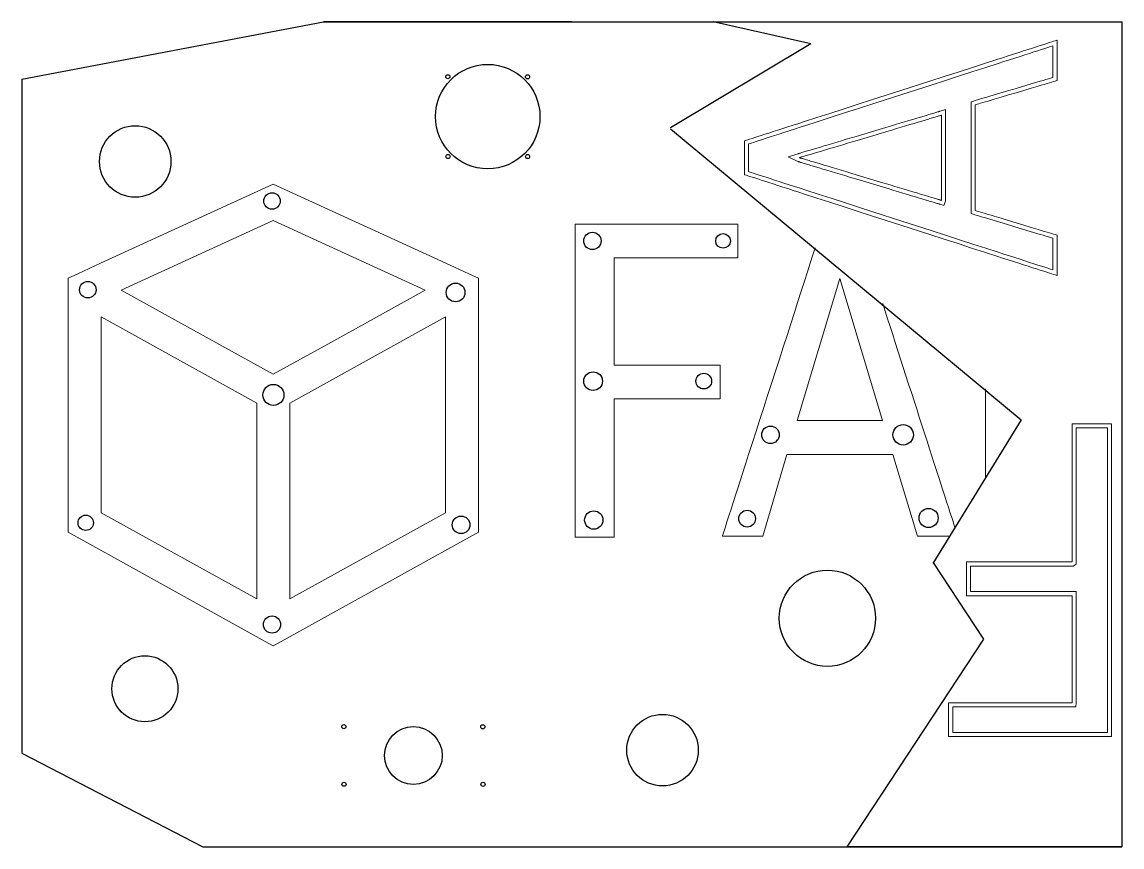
# Model space of a CAD drawing. Header units: inches. Extents: x 24 to 2828, y 12 to 613.
# Drawn here: x 842 to 1642, y 12 to 612 of the extents above; entities that cross this region are included whole.
import ezdxf

# ---------------------------------------------------------------- set-up
doc = ezdxf.new("R2010")
doc.units = ezdxf.units.IN
doc.header["$MEASUREMENT"] = 0
doc.layers.add('Capa 1', color=7, linetype='Continuous', lineweight=0)

msp = doc.modelspace()

# ---------------------------------------------------------------- linework, layer by layer
for p, q in [((842.15, 570.55), (1061.44, 612.21)), ((1242.15, 612.21), (1061.44, 612.21)), ((1061.44, 612.21), (1642.15, 612.21)), ((1242.15, 612.21), (1442.15, 612.21)), ((1415.79, 596.41), (1344.84, 612.21)), ((1642.15, 612.21), (1642.15, 12.21)), ((1415.79, 596.41), (1313.86, 535.32)), ((842.15, 570.55), (842.15, 80.37)), ((1313.73, 534.44), (1568.92, 322.8)), ((1568.92, 322.8), (1504.54, 218.36)), ((1504.68, 219.24), (1541.46, 163.26)), ((1541.46, 163.26), (1442.15, 12.21)), ((842.15, 80.37), (973.75, 12.21)), ((973.75, 12.21), (1442.15, 12.21)), ((973.75, 12.21), (1642.15, 12.21)), ((1642.15, 12.21), (1442.15, 12.21))]:
    msp.add_line(p, q)
at = {"color": 3}
for centre, radius in [((1180.87, 543.38), 38), ((1151.87, 572.38), 1.5), ((1209.82, 572.34), 1.5), ((924.51, 510.78), 26), ((1151.94, 514.41), 1.5), ((1209.84, 514.35), 1.5), ((1427.9, 178.56), 35), ((931.56, 127.31), 24), ((1308.01, 82.67), 26), ((1076.22, 99.69), 1.5), ((1126.8, 78.74), 21), ((1177.27, 99.64), 1.5), ((1076.31, 57.83), 1.5), ((1177.4, 57.76), 1.5)]:
    msp.add_circle(centre, radius, dxfattribs=at)
for centre, radius in [((1024, 482), 6.02), ((1257, 453), 6.32), ((1352, 453), 5.32), ((890, 417.5), 6), ((1157.5, 415.5), 6.8), ((1257.5, 351), 6.8), ((1338, 351), 5.7), ((1025, 341), 7.65), ((1386.5, 312), 6.36), ((1483, 312), 7.43), ((1258, 250), 6.67), ((1369.5, 251), 6.1), ((1501.5, 251.5), 6.96), ((888.5, 248), 5.59), ((1161.5, 246.5), 6.4), ((1024, 174), 6.26)]:
    msp.add_circle(centre, radius)
at = {"layer": 'Capa 1', "color": 7}
msp.add_lwpolyline([(1535.44, 475.12), (1535.44, 475.34), (1535.44, 475.98), (1535.44, 477.02), (1535.44, 478.42), (1535.44, 480.16), (1535.44, 482.21), (1535.44, 484.54), (1535.44, 487.12), (1535.44, 489.93), (1535.44, 492.94), (1535.44, 499.43), (1535.44, 506.38), (1535.44, 513.55), (1535.44, 520.71), (1535.44, 527.66), (1535.44, 534.15), (1535.44, 537.16), (1535.44, 539.97), (1535.44, 542.55), (1535.44, 544.88), (1535.44, 546.93), (1535.44, 548.67), (1535.44, 550.08), (1535.44, 551.11), (1535.44, 551.76), (1535.44, 551.98), (1535.61, 552.03), (1536.11, 552.18), (1536.91, 552.41), (1537.99, 552.74), (1539.34, 553.14), (1540.93, 553.61), (1542.74, 554.14), (1544.74, 554.74), (1546.91, 555.38), (1549.24, 556.07), (1554.27, 557.56), (1559.65, 559.16), (1565.2, 560.8), (1570.75, 562.45), (1576.13, 564.05), (1581.15, 565.54), (1583.48, 566.23), (1585.66, 566.87), (1587.66, 567.47), (1589.47, 568), (1591.05, 568.47), (1592.4, 568.87), (1593.49, 569.19), (1594.29, 569.43), (1594.79, 569.58), (1594.96, 569.63), (1594.96, 569.72), (1594.96, 569.96), (1594.96, 570.89), (1594.96, 572.34), (1594.96, 574.22), (1594.96, 576.44), (1594.96, 578.92), (1594.96, 584.32), (1594.96, 589.71), (1594.96, 592.19), (1594.96, 594.41), (1594.96, 596.29), (1594.96, 597.74), (1594.96, 598.67), (1594.96, 598.92), (1594.96, 599), (1594.79, 598.95), (1594.31, 598.79), (1593.51, 598.53), (1592.4, 598.18), (1591.01, 597.73), (1589.34, 597.19), (1587.39, 596.56), (1585.19, 595.85), (1582.73, 595.06), (1580.03, 594.19), (1577.11, 593.25), (1573.97, 592.24), (1570.62, 591.16), (1567.07, 590.02), (1563.33, 588.81), (1559.42, 587.55), (1555.34, 586.24), (1551.1, 584.87), (1542.2, 582.01), (1532.8, 578.98), (1522.99, 575.82), (1512.84, 572.55), (1502.44, 569.2), (1481.23, 562.37), (1460.02, 555.53), (1449.62, 552.18), (1439.47, 548.91), (1429.65, 545.75), (1420.26, 542.72), (1411.36, 539.86), (1407.12, 538.49), (1403.04, 537.18), (1399.13, 535.92), (1395.39, 534.72), (1391.84, 533.57), (1388.49, 532.49), (1385.35, 531.48), (1382.42, 530.54), (1379.73, 529.67), (1377.27, 528.88), (1375.07, 528.17), (1373.12, 527.54), (1371.45, 527), (1370.05, 526.55), (1368.95, 526.2), (1368.15, 525.94), (1367.66, 525.78), (1367.5, 525.73), (1367.5, 525.46), (1367.5, 524.68), (1367.5, 523.47), (1367.5, 521.9), (1367.5, 520.04), (1367.5, 517.97), (1367.5, 513.47), (1367.5, 508.96), (1367.5, 506.89), (1367.5, 505.04), (1367.5, 503.47), (1367.5, 502.26), (1367.5, 501.48), (1367.5, 501.2), (1367.66, 501.15), (1368.15, 500.99), (1368.95, 500.74), (1370.05, 500.38), (1371.45, 499.93), (1373.12, 499.39), (1375.07, 498.76), (1377.27, 498.05), (1379.73, 497.26), (1382.42, 496.39), (1385.35, 495.44), (1388.49, 494.43), (1391.84, 493.35), (1395.39, 492.2), (1399.13, 491), (1403.04, 489.73), (1407.12, 488.41), (1411.36, 487.05), (1420.26, 484.17), (1429.65, 481.14), (1439.47, 477.97), (1449.62, 474.7), (1460.02, 471.34), (1481.23, 464.49), (1502.44, 457.65), (1512.84, 454.29), (1522.99, 451.01), (1532.8, 447.84), (1542.2, 444.81), (1551.1, 441.94), (1555.34, 440.57), (1559.42, 439.25), (1563.33, 437.99), (1567.07, 436.78), (1570.62, 435.64), (1573.97, 434.56), (1577.11, 433.54), (1580.03, 432.6), (1582.73, 431.73), (1585.19, 430.94), (1587.39, 430.22), (1589.34, 429.6), (1591.01, 429.06), (1592.4, 428.61), (1593.51, 428.25), (1594.31, 427.99), (1594.79, 427.83), (1594.96, 427.78), (1594.96, 427.87), (1594.96, 428.11), (1594.96, 429.04), (1594.96, 430.49), (1594.96, 432.37), (1594.96, 434.59), (1594.96, 437.07), (1594.96, 442.47), (1594.96, 447.86), (1594.96, 450.34), (1594.96, 452.56), (1594.96, 454.44), (1594.96, 455.89), (1594.96, 456.82), (1594.96, 457.07), (1594.96, 457.15), (1594.79, 457.2), (1594.29, 457.35), (1593.49, 457.59), (1592.4, 457.92), (1591.05, 458.33), (1589.47, 458.81), (1587.66, 459.35), (1585.66, 459.96), (1583.48, 460.61), (1581.15, 461.32), (1576.13, 462.83), (1570.75, 464.46), (1565.2, 466.13), (1559.65, 467.81), (1554.27, 469.43), (1549.24, 470.95), (1546.91, 471.65), (1544.74, 472.31), (1542.74, 472.91), (1540.93, 473.46), (1539.34, 473.94), (1537.99, 474.34), (1536.91, 474.67), (1536.11, 474.91), (1535.61, 475.06), (1535.44, 475.12)], close=True, dxfattribs=at)
at = {"layer": 'Capa 1', "color": 6}
msp.add_lwpolyline([(1532.44, 472.89), (1532.44, 475.34), (1532.44, 475.98), (1532.44, 477.02), (1532.44, 478.42), (1532.44, 480.16), (1532.44, 482.21), (1532.44, 484.54), (1532.44, 487.12), (1532.44, 489.93), (1532.44, 492.94), (1532.44, 499.43), (1532.44, 506.38), (1532.44, 513.55), (1532.44, 520.71), (1532.44, 527.66), (1532.44, 534.15), (1532.44, 537.16), (1532.44, 539.97), (1532.44, 542.55), (1532.44, 544.88), (1532.44, 546.93), (1532.44, 548.67), (1532.44, 550.08), (1532.44, 551.11), (1532.44, 551.76), (1532.44, 554.22), (1534.76, 554.9), (1535.25, 555.05), (1536.06, 555.29), (1537.14, 555.61), (1538.49, 556.01), (1540.08, 556.48), (1541.88, 557.02), (1543.88, 557.61), (1546.06, 558.26), (1548.39, 558.95), (1553.42, 560.44), (1558.79, 562.03), (1564.34, 563.68), (1569.9, 565.33), (1575.27, 566.92), (1580.3, 568.41), (1582.63, 569.1), (1584.81, 569.75), (1586.81, 570.34), (1588.61, 570.88), (1590.2, 571.35), (1591.55, 571.75), (1591.96, 571.87), (1591.96, 572.34), (1591.96, 574.22), (1591.96, 576.44), (1591.96, 578.92), (1591.96, 584.32), (1591.96, 589.71), (1591.96, 592.19), (1591.96, 594.41), (1591.96, 594.88), (1591.93, 594.87), (1590.26, 594.33), (1588.31, 593.71), (1586.1, 593), (1583.65, 592.21), (1580.95, 591.34), (1578.03, 590.4), (1574.89, 589.38), (1571.54, 588.3), (1567.99, 587.16), (1564.25, 585.96), (1560.34, 584.7), (1556.26, 583.38), (1552.02, 582.02), (1543.12, 579.15), (1533.72, 576.12), (1523.91, 572.96), (1513.76, 569.69), (1503.36, 566.34), (1482.15, 559.51), (1460.94, 552.68), (1450.54, 549.33), (1440.39, 546.06), (1430.57, 542.9), (1421.18, 539.87), (1412.28, 537), (1408.04, 535.64), (1403.96, 534.32), (1400.05, 533.06), (1396.31, 531.86), (1392.76, 530.72), (1389.41, 529.64), (1386.27, 528.62), (1383.34, 527.68), (1380.65, 526.81), (1378.19, 526.02), (1375.99, 525.31), (1374.04, 524.69), (1372.37, 524.15), (1370.97, 523.7), (1370.5, 523.55), (1370.5, 523.47), (1370.5, 521.9), (1370.5, 520.04), (1370.5, 517.97), (1370.5, 513.47), (1370.5, 508.96), (1370.5, 506.89), (1370.5, 505.04), (1370.5, 503.47), (1370.5, 503.39), (1370.98, 503.23), (1372.37, 502.78), (1374.04, 502.24), (1375.99, 501.62), (1378.2, 500.9), (1380.65, 500.11), (1383.35, 499.24), (1386.27, 498.3), (1389.41, 497.28), (1392.76, 496.2), (1396.31, 495.06), (1400.05, 493.85), (1403.96, 492.59), (1408.04, 491.27), (1412.28, 489.9), (1421.18, 487.03), (1430.58, 484), (1440.39, 480.83), (1450.54, 477.55), (1460.94, 474.2), (1482.15, 467.35), (1503.36, 460.5), (1513.76, 457.14), (1523.91, 453.87), (1533.73, 450.7), (1543.12, 447.67), (1552.02, 444.79), (1556.26, 443.43), (1560.34, 442.11), (1564.25, 440.85), (1567.99, 439.64), (1571.54, 438.49), (1574.89, 437.41), (1578.03, 436.4), (1580.96, 435.45), (1583.65, 434.58), (1586.11, 433.79), (1588.31, 433.08), (1590.26, 432.45), (1591.93, 431.91), (1591.96, 431.9), (1591.96, 432.37), (1591.96, 434.59), (1591.96, 437.07), (1591.96, 442.47), (1591.96, 447.86), (1591.96, 450.34), (1591.96, 452.56), (1591.96, 454.44), (1591.96, 454.92), (1591.53, 455.05), (1590.19, 455.46), (1588.6, 455.94), (1586.79, 456.48), (1584.79, 457.08), (1582.62, 457.74), (1580.29, 458.44), (1575.26, 459.96), (1569.88, 461.58), (1564.33, 463.26), (1558.78, 464.94), (1553.4, 466.56), (1548.38, 468.08), (1546.05, 468.78), (1543.87, 469.44), (1541.87, 470.04), (1540.06, 470.59), (1538.48, 471.06), (1537.13, 471.47), (1536.04, 471.8), (1535.24, 472.04), (1534.74, 472.19)], close=True, dxfattribs=at)
at = {"layer": 'Capa 1', "color": 4}
msp.add_lwpolyline([(1513.91, 548.51), (1513.91, 544.38), (1513.91, 544.08), (1513.91, 543.6), (1513.91, 542.94), (1513.91, 542.12), (1513.91, 541.14), (1513.91, 540.02), (1513.91, 538.75), (1513.91, 537.36), (1513.91, 535.85), (1513.91, 534.24), (1513.91, 532.52), (1513.91, 530.71), (1513.91, 528.83), (1513.91, 526.87), (1513.91, 524.85), (1513.91, 520.68), (1513.91, 516.37), (1513.91, 507.68), (1513.91, 503.45), (1513.91, 499.41), (1513.91, 497.47), (1513.91, 495.61), (1513.91, 493.83), (1513.91, 492.15), (1513.91, 490.57), (1513.91, 489.1), (1513.91, 487.75), (1513.91, 486.53), (1513.91, 485.45), (1513.91, 484.52), (1513.91, 483.75), (1513.91, 483.15), (1513.91, 482.73), (1513.91, 481.82), (1512.49, 478.85), (1509.93, 479.62), (1509.75, 479.67), (1509.49, 479.75), (1509.15, 479.85), (1508.74, 479.98), (1508.25, 480.12), (1507.69, 480.29), (1507.06, 480.48), (1506.37, 480.69), (1505.6, 480.92), (1504.78, 481.17), (1503.89, 481.44), (1502.94, 481.72), (1501.93, 482.02), (1500.87, 482.34), (1499.75, 482.68), (1497.37, 483.4), (1494.79, 484.17), (1492.03, 485), (1489.12, 485.88), (1486.06, 486.8), (1482.87, 487.75), (1479.58, 488.74), (1476.18, 489.76), (1472.71, 490.81), (1465.59, 492.95), (1458.34, 495.13), (1451.09, 497.31), (1443.96, 499.45), (1440.49, 500.49), (1437.1, 501.51), (1433.8, 502.5), (1430.61, 503.46), (1427.56, 504.38), (1424.64, 505.26), (1421.89, 506.09), (1419.31, 506.86), (1416.92, 507.58), (1415.81, 507.91), (1414.74, 508.23), (1413.74, 508.54), (1412.79, 508.82), (1411.9, 509.09), (1411.07, 509.34), (1410.31, 509.57), (1409.61, 509.78), (1408.98, 509.97), (1408.42, 510.13), (1407.94, 510.28), (1407.52, 510.4), (1407.18, 510.51), (1406.92, 510.58), (1406.74, 510.64), (1406.4, 510.74), (1399.39, 514.25), (1406.71, 516.44), (1406.86, 516.49), (1407.09, 516.56), (1407.4, 516.65), (1407.79, 516.77), (1408.26, 516.91), (1408.79, 517.07), (1409.4, 517.25), (1410.07, 517.45), (1410.81, 517.67), (1411.62, 517.91), (1412.49, 518.17), (1413.42, 518.45), (1414.41, 518.75), (1415.45, 519.06), (1417.7, 519.73), (1420.15, 520.46), (1422.79, 521.25), (1425.6, 522.09), (1428.56, 522.98), (1431.67, 523.91), (1434.89, 524.87), (1438.22, 525.87), (1441.64, 526.89), (1445.14, 527.94), (1448.7, 529), (1463.18, 533.33), (1470.36, 535.48), (1473.88, 536.53), (1477.33, 537.56), (1480.69, 538.57), (1483.95, 539.55), (1487.1, 540.49), (1490.11, 541.39), (1492.97, 542.24), (1495.67, 543.05), (1498.19, 543.8), (1500.51, 544.5), (1501.59, 544.82), (1502.61, 545.13), (1503.58, 545.42), (1504.49, 545.69), (1505.34, 545.94), (1506.12, 546.18), (1506.84, 546.39), (1507.49, 546.59), (1508.08, 546.76), (1508.59, 546.91), (1509.03, 547.05), (1509.39, 547.15), (1509.68, 547.24), (1509.88, 547.3), (1510.01, 547.34)], close=True, dxfattribs=at)
at = {"layer": 'Capa 1', "color": 240, "true_color": 0xed1f24}
msp.add_lwpolyline([(1510.91, 544.48), (1510.91, 544.38), (1510.91, 544.08), (1510.91, 543.6), (1510.91, 542.94), (1510.91, 542.12), (1510.91, 541.14), (1510.91, 540.02), (1510.91, 538.75), (1510.91, 537.36), (1510.91, 535.85), (1510.91, 534.24), (1510.91, 532.52), (1510.91, 530.71), (1510.91, 528.83), (1510.91, 526.87), (1510.91, 524.85), (1510.91, 520.68), (1510.91, 516.37), (1510.91, 507.68), (1510.91, 503.45), (1510.91, 499.41), (1510.91, 497.47), (1510.91, 495.61), (1510.91, 493.83), (1510.91, 492.15), (1510.91, 490.57), (1510.91, 489.1), (1510.91, 487.75), (1510.91, 486.53), (1510.91, 485.45), (1510.91, 484.52), (1510.91, 483.75), (1510.91, 483.15), (1510.91, 482.73), (1510.91, 482.5), (1510.89, 482.46), (1510.79, 482.49), (1510.61, 482.55), (1510.35, 482.63), (1510.02, 482.73), (1509.6, 482.85), (1509.12, 483), (1508.56, 483.17), (1507.93, 483.35), (1507.23, 483.56), (1506.47, 483.79), (1505.64, 484.04), (1504.75, 484.31), (1503.8, 484.59), (1502.8, 484.9), (1501.73, 485.22), (1500.62, 485.55), (1498.23, 486.27), (1495.65, 487.05), (1492.9, 487.87), (1489.98, 488.75), (1486.92, 489.67), (1483.74, 490.63), (1480.44, 491.62), (1477.05, 492.64), (1473.57, 493.68), (1466.45, 495.82), (1459.2, 498), (1451.95, 500.18), (1444.83, 502.32), (1441.35, 503.37), (1437.96, 504.39), (1434.66, 505.38), (1431.48, 506.34), (1428.42, 507.25), (1425.51, 508.13), (1422.75, 508.96), (1420.17, 509.73), (1417.79, 510.45), (1416.67, 510.79), (1415.61, 511.11), (1414.6, 511.41), (1413.65, 511.69), (1412.76, 511.96), (1411.94, 512.21), (1411.17, 512.44), (1410.48, 512.65), (1409.85, 512.84), (1409.29, 513.01), (1408.8, 513.15), (1408.39, 513.28), (1408.05, 513.38), (1407.79, 513.46), (1407.61, 513.51), (1407.51, 513.54), (1407.5, 513.55), (1407.57, 513.57), (1407.72, 513.61), (1407.95, 513.68), (1408.26, 513.78), (1408.65, 513.89), (1409.12, 514.03), (1409.65, 514.19), (1410.26, 514.37), (1410.93, 514.58), (1411.67, 514.8), (1412.48, 515.04), (1413.35, 515.3), (1414.28, 515.58), (1415.26, 515.87), (1416.31, 516.18), (1418.56, 516.86), (1421.01, 517.59), (1423.65, 518.38), (1426.46, 519.22), (1429.42, 520.11), (1432.53, 521.03), (1435.75, 522), (1439.08, 522.99), (1442.5, 524.02), (1446, 525.06), (1449.56, 526.13), (1464.04, 530.46), (1471.22, 532.61), (1474.74, 533.66), (1478.19, 534.69), (1481.55, 535.7), (1484.81, 536.67), (1487.96, 537.61), (1490.97, 538.51), (1493.83, 539.37), (1496.53, 540.18), (1499.05, 540.93), (1501.37, 541.62), (1502.45, 541.95), (1503.47, 542.25), (1504.44, 542.54), (1505.35, 542.81), (1506.2, 543.07), (1506.98, 543.3), (1507.7, 543.52), (1508.35, 543.71), (1508.94, 543.89), (1509.45, 544.04), (1509.89, 544.17), (1510.25, 544.28), (1510.54, 544.37), (1510.74, 544.43), (1510.87, 544.46), (1510.91, 544.48)], close=True, dxfattribs=at)
at = {"layer": 'Capa 1'}
msp.add_lwpolyline([(1529.05, 219.51), (1529.39, 219.51), (1530.38, 219.51), (1531.97, 219.51), (1534.09, 219.51), (1536.7, 219.51), (1539.74, 219.51), (1543.15, 219.51), (1546.88, 219.51), (1550.87, 219.51), (1555.07, 219.51), (1563.88, 219.51), (1572.87, 219.51), (1581.59, 219.51), (1585.72, 219.51), (1589.61, 219.51), (1593.22, 219.51), (1596.49, 219.51), (1599.36, 219.51), (1601.78, 219.51), (1603.69, 219.51), (1605.05, 219.51), (1605.79, 219.51), (1605.91, 219.58), (1605.91, 219.87), (1605.91, 220.38), (1605.91, 221.09), (1605.91, 221.99), (1605.91, 223.08), (1605.91, 224.35), (1605.91, 227.39), (1605.91, 231.03), (1605.91, 235.2), (1605.91, 239.84), (1605.91, 244.86), (1605.91, 250.19), (1605.91, 255.77), (1605.91, 279.1), (1605.91, 284.83), (1605.91, 290.36), (1605.91, 295.64), (1605.91, 300.59), (1605.91, 305.14), (1605.91, 309.21), (1605.91, 312.73), (1605.91, 315.64), (1605.91, 316.84), (1605.91, 317.86), (1605.91, 318.69), (1605.91, 319.32), (1605.91, 319.74), (1605.91, 319.94), (1605.99, 319.96), (1606.31, 319.96), (1606.86, 319.96), (1607.61, 319.96), (1608.55, 319.96), (1610.89, 319.96), (1613.72, 319.96), (1620.21, 319.96), (1626.69, 319.96), (1629.52, 319.96), (1631.86, 319.96), (1632.8, 319.96), (1633.55, 319.96), (1634.1, 319.96), (1634.42, 319.96), (1634.5, 319.92), (1634.5, 319.46), (1634.5, 318.51), (1634.5, 317.08), (1634.5, 315.21), (1634.5, 312.9), (1634.5, 310.19), (1634.5, 307.08), (1634.5, 303.6), (1634.5, 299.77), (1634.5, 295.62), (1634.5, 291.15), (1634.5, 286.4), (1634.5, 281.37), (1634.5, 276.1), (1634.5, 270.6), (1634.5, 264.9), (1634.5, 252.94), (1634.5, 240.4), (1634.5, 227.44), (1634.5, 200.9), (1634.5, 187.65), (1634.5, 174.62), (1634.5, 161.98), (1634.5, 149.9), (1634.5, 144.11), (1634.5, 138.53), (1634.5, 133.17), (1634.5, 128.04), (1634.5, 123.18), (1634.5, 118.59), (1634.5, 114.31), (1634.5, 110.35), (1634.5, 106.73), (1634.5, 103.47), (1634.5, 100.6), (1634.5, 98.12), (1634.5, 96.07), (1634.5, 94.47), (1634.5, 93.32), (1634.5, 92.66), (1634.49, 92.5), (1634.31, 92.5), (1633.86, 92.5), (1633.17, 92.5), (1632.24, 92.5), (1631.08, 92.5), (1629.71, 92.5), (1628.13, 92.5), (1626.36, 92.5), (1624.4, 92.5), (1619.98, 92.5), (1614.95, 92.5), (1609.39, 92.5), (1603.39, 92.5), (1597.03, 92.5), (1590.41, 92.5), (1583.59, 92.5), (1569.75, 92.5), (1556.17, 92.5), (1549.7, 92.5), (1543.55, 92.5), (1537.8, 92.5), (1532.55, 92.5), (1527.87, 92.5), (1525.77, 92.5), (1523.85, 92.5), (1522.12, 92.5), (1520.58, 92.5), (1519.25, 92.5), (1518.14, 92.5), (1517.26, 92.5), (1516.61, 92.5), (1516.22, 92.5), (1516.08, 92.5), (1516.08, 92.61), (1516.08, 92.93), (1516.08, 93.43), (1516.08, 94.11), (1516.08, 95.91), (1516.08, 98.19), (1516.08, 100.8), (1516.08, 103.62), (1516.08, 109.27), (1516.08, 111.83), (1516.08, 114.02), (1516.08, 115.71), (1516.08, 116.32), (1516.08, 116.75), (1516.08, 116.99), (1516.15, 117.03), (1516.41, 117.03), (1516.86, 117.03), (1517.49, 117.03), (1518.3, 117.03), (1520.42, 117.03), (1523.13, 117.03), (1526.39, 117.03), (1530.12, 117.03), (1534.26, 117.03), (1538.75, 117.03), (1543.52, 117.03), (1548.51, 117.03), (1569.37, 117.03), (1579.45, 117.03), (1584.17, 117.03), (1588.59, 117.03), (1592.66, 117.03), (1596.3, 117.03), (1599.45, 117.03), (1602.05, 117.03), (1604.03, 117.03), (1604.77, 117.03), (1605.34, 117.03), (1605.71, 117.03), (1605.89, 117.03), (1605.91, 117.25), (1605.91, 118.13), (1605.91, 119.62), (1605.91, 121.67), (1605.91, 124.22), (1605.91, 127.22), (1605.91, 130.61), (1605.91, 134.33), (1605.91, 138.33), (1605.91, 146.94), (1605.91, 156), (1605.91, 165.06), (1605.91, 173.68), (1605.91, 177.68), (1605.91, 181.4), (1605.91, 184.79), (1605.91, 187.79), (1605.91, 190.34), (1605.91, 192.39), (1605.91, 193.88), (1605.91, 194.76), (1605.9, 194.98), (1605.42, 194.98), (1604.3, 194.98), (1602.61, 194.98), (1600.38, 194.98), (1597.68, 194.98), (1594.57, 194.98), (1591.09, 194.98), (1587.3, 194.98), (1583.27, 194.98), (1574.65, 194.98), (1556.8, 194.98), (1552.53, 194.98), (1548.45, 194.98), (1544.6, 194.98), (1541.06, 194.98), (1537.87, 194.98), (1535.08, 194.98), (1532.76, 194.98), (1530.95, 194.98), (1529.71, 194.98), (1529.11, 194.98), (1529.05, 195.02), (1529.05, 195.26), (1529.05, 195.69), (1529.05, 196.3), (1529.05, 197.99), (1529.05, 200.18), (1529.05, 202.74), (1529.05, 208.39), (1529.05, 211.2), (1529.05, 213.82), (1529.05, 216.1), (1529.05, 217.9), (1529.05, 218.58), (1529.05, 219.08), (1529.05, 219.4), (1529.05, 219.51)], close=True, dxfattribs=at)
at = {"layer": 'Capa 1', "color": 3}
msp.add_lwpolyline([(1532.05, 216.51), (1534.09, 216.51), (1536.7, 216.51), (1539.74, 216.51), (1543.15, 216.51), (1546.88, 216.51), (1550.87, 216.51), (1555.07, 216.51), (1563.88, 216.51), (1572.87, 216.51), (1581.59, 216.51), (1585.72, 216.51), (1589.61, 216.51), (1593.22, 216.51), (1596.49, 216.51), (1599.36, 216.51), (1601.78, 216.51), (1603.69, 216.51), (1605.05, 216.51), (1606.6, 216.51), (1608.91, 217.86), (1608.91, 219.87), (1608.91, 220.38), (1608.91, 221.09), (1608.91, 221.99), (1608.91, 223.08), (1608.91, 224.35), (1608.91, 227.39), (1608.91, 231.03), (1608.91, 235.2), (1608.91, 239.84), (1608.91, 244.86), (1608.91, 250.19), (1608.91, 255.77), (1608.91, 279.1), (1608.91, 284.83), (1608.91, 290.36), (1608.91, 295.64), (1608.91, 300.59), (1608.91, 305.14), (1608.91, 309.21), (1608.91, 312.73), (1608.91, 315.64), (1608.91, 316.84), (1608.91, 316.96), (1610.89, 316.96), (1613.72, 316.96), (1620.21, 316.96), (1626.69, 316.96), (1629.52, 316.96), (1631.5, 316.96), (1631.5, 315.21), (1631.5, 312.9), (1631.5, 310.19), (1631.5, 307.08), (1631.5, 303.6), (1631.5, 299.77), (1631.5, 295.62), (1631.5, 291.15), (1631.5, 286.4), (1631.5, 281.37), (1631.5, 276.1), (1631.5, 270.6), (1631.5, 264.9), (1631.5, 252.94), (1631.5, 240.4), (1631.5, 227.44), (1631.5, 200.9), (1631.5, 187.65), (1631.5, 174.62), (1631.5, 161.98), (1631.5, 149.9), (1631.5, 144.11), (1631.5, 138.53), (1631.5, 133.17), (1631.5, 128.04), (1631.5, 123.18), (1631.5, 118.59), (1631.5, 114.31), (1631.5, 110.35), (1631.5, 106.73), (1631.5, 103.47), (1631.5, 100.6), (1631.5, 98.12), (1631.5, 96.07), (1631.5, 95.5), (1631.08, 95.5), (1629.71, 95.5), (1628.13, 95.5), (1626.36, 95.5), (1624.4, 95.5), (1619.98, 95.5), (1614.95, 95.5), (1609.39, 95.5), (1603.39, 95.5), (1597.03, 95.5), (1590.41, 95.5), (1583.59, 95.5), (1569.75, 95.5), (1556.17, 95.5), (1549.7, 95.5), (1543.55, 95.5), (1537.8, 95.5), (1532.55, 95.5), (1527.87, 95.5), (1525.77, 95.5), (1523.85, 95.5), (1522.12, 95.5), (1520.58, 95.5), (1519.25, 95.5), (1519.08, 95.5), (1519.08, 95.91), (1519.08, 98.19), (1519.08, 100.8), (1519.08, 103.62), (1519.08, 109.27), (1519.08, 111.83), (1519.08, 114.02), (1519.08, 114.03), (1520.42, 114.03), (1523.13, 114.03), (1526.39, 114.03), (1530.12, 114.03), (1534.26, 114.03), (1538.75, 114.03), (1543.52, 114.03), (1548.51, 114.03), (1569.37, 114.03), (1579.45, 114.03), (1584.17, 114.03), (1588.59, 114.03), (1592.66, 114.03), (1596.3, 114.03), (1599.45, 114.03), (1602.05, 114.03), (1604.03, 114.03), (1604.77, 114.03), (1605.34, 114.03), (1605.71, 114.03), (1608.68, 114.03), (1608.91, 117.14), (1608.91, 118.13), (1608.91, 119.62), (1608.91, 121.67), (1608.91, 124.22), (1608.91, 127.22), (1608.91, 130.61), (1608.91, 134.33), (1608.91, 138.33), (1608.91, 146.94), (1608.91, 156), (1608.91, 165.06), (1608.91, 173.68), (1608.91, 177.68), (1608.91, 181.4), (1608.91, 184.79), (1608.91, 187.79), (1608.91, 190.34), (1608.91, 192.39), (1608.91, 193.88), (1608.91, 194.85), (1608.71, 197.98), (1605.42, 197.98), (1604.3, 197.98), (1602.61, 197.98), (1600.38, 197.98), (1597.68, 197.98), (1594.57, 197.98), (1591.09, 197.98), (1587.3, 197.98), (1583.27, 197.98), (1574.65, 197.98), (1556.8, 197.98), (1552.53, 197.98), (1548.45, 197.98), (1544.6, 197.98), (1541.06, 197.98), (1537.87, 197.98), (1535.08, 197.98), (1532.76, 197.98), (1532.05, 197.98), (1532.05, 197.99), (1532.05, 200.18), (1532.05, 202.74), (1532.05, 208.39), (1532.05, 211.2), (1532.05, 213.82), (1532.05, 216.1)], close=True, dxfattribs=at)
at = {"layer": 'Capa 1', "color": 240, "true_color": 0xed1f24}
for points, knots in [([(1019.08, 161.68), (1019.08, 161.68), (1019.08, 161.68), (1019.08, 161.68), (1019.08, 161.68), (1024.91, 158.45), (1024.91, 158.45), (1024.91, 158.45), (1030.74, 161.68), (1030.74, 161.68), (1030.74, 161.68), (1030.74, 161.68), (1030.74, 161.68), (1030.74, 161.68), (1118.2, 210.11), (1118.2, 210.11), (1118.2, 210.11), (1174.21, 241.14), (1174.21, 241.14), (1174.21, 241.14), (1174.21, 248.23), (1174.21, 248.23), (1174.21, 248.23), (1174.21, 418.23), (1174.21, 418.23), (1174.21, 418.23), (1174.21, 425.96), (1174.21, 425.96), (1174.21, 425.96), (1167.18, 429.17), (1167.18, 429.17), (1167.18, 429.17), (1150.5, 436.81), (1150.5, 436.81), (1150.5, 436.81), (1024.91, 494.29), (1024.91, 494.29), (1024.91, 494.29), (899.32, 436.81), (899.32, 436.81), (899.32, 436.81), (882.64, 429.17), (882.64, 429.17), (882.64, 429.17), (875.61, 425.96), (875.61, 425.96), (875.61, 425.96), (875.61, 418.23), (875.61, 418.23), (875.61, 418.23), (875.61, 248.23), (875.61, 248.23), (875.61, 248.23), (875.61, 241.14), (875.61, 241.14), (875.61, 241.14), (931.62, 210.11), (931.62, 210.11), (931.62, 210.11), (1019.08, 161.68), (1019.08, 161.68)], [0, 0, 0, 0, 1, 1, 1, 2, 2, 2, 3, 3, 3, 4, 4, 4, 5, 5, 5, 6, 6, 6, 7, 7, 7, 8, 8, 8, 9, 9, 9, 10, 10, 10, 11, 11, 11, 12, 12, 12, 13, 13, 13, 14, 14, 14, 15, 15, 15, 16, 16, 16, 17, 17, 17, 18, 18, 18, 19, 19, 19, 20, 20, 20, 20]), ([(1064.63, 377.97), (1064.63, 377.97), (1024.91, 355.97), (1024.91, 355.97), (1024.91, 355.97), (985.19, 377.97), (985.19, 377.97), (985.19, 377.97), (914.35, 417.2), (914.35, 417.2), (914.35, 417.2), (1024.91, 467.81), (1024.91, 467.81), (1024.91, 467.81), (1135.47, 417.2), (1135.47, 417.2), (1135.47, 417.2), (1064.63, 377.97), (1064.63, 377.97)], [0, 0, 0, 0, 1, 1, 1, 2, 2, 2, 3, 3, 3, 4, 4, 4, 5, 5, 5, 6, 6, 6, 6]), ([(1349.8, 338.1), (1349.8, 338.1), (1272.94, 338.1), (1272.94, 338.1), (1272.94, 338.1), (1272.94, 237.65), (1272.94, 237.65), (1272.94, 237.65), (1244.35, 237.65), (1244.35, 237.65), (1244.35, 237.65), (1244.35, 465.11), (1244.35, 465.11), (1244.35, 465.11), (1362.76, 465.11), (1362.76, 465.11), (1362.76, 465.11), (1362.76, 440.58), (1362.76, 440.58), (1362.76, 440.58), (1272.94, 440.58), (1272.94, 440.58), (1272.94, 440.58), (1272.94, 362.63), (1272.94, 362.63), (1272.94, 362.63), (1349.8, 362.63), (1349.8, 362.63), (1349.8, 362.63), (1349.8, 338.1), (1349.8, 338.1)], [0, 0, 0, 0, 1, 1, 1, 2, 2, 2, 3, 3, 3, 4, 4, 4, 5, 5, 5, 6, 6, 6, 7, 7, 7, 8, 8, 8, 9, 9, 9, 10, 10, 10, 10]), ([(1516.79, 238.23), (1508.21, 238.23), (1493.34, 238.23), (1493.34, 238.23), (1493.34, 238.23), (1475.37, 297.75), (1475.37, 297.75), (1475.37, 297.75), (1398.51, 297.75), (1398.51, 297.75), (1398.51, 297.75), (1380.86, 238.23), (1380.86, 238.23), (1380.86, 238.23), (1351.49, 238.23), (1351.49, 238.23), (1351.49, 238.23), (1401.87, 394.65), (1419.08, 448.06)], [6.288274, 6.288274, 6.288274, 6.288274, 7, 7, 7, 8, 8, 8, 9, 9, 9, 10, 10, 10, 11, 11, 11, 11.829265, 11.829265, 11.829265, 11.829265]), ([(1406.01, 322.28), (1406.01, 322.28), (1468.03, 322.28), (1468.03, 322.28), (1468.03, 322.28), (1436.94, 425.7), (1436.94, 425.7), (1436.94, 425.7), (1406.01, 322.28), (1406.01, 322.28)], [0, 0, 0, 0, 1, 1, 1, 2, 2, 2, 3, 3, 3, 3]), ([(1012.87, 335.11), (1012.87, 335.11), (1012.87, 192.64), (1012.87, 192.64), (1012.87, 192.64), (899.69, 255.33), (899.69, 255.33), (899.69, 255.33), (899.69, 397.79), (899.69, 397.79), (899.69, 397.79), (1012.87, 335.11), (1012.87, 335.11)], [0, 0, 0, 0, 1, 1, 1, 2, 2, 2, 3, 3, 3, 4, 4, 4, 4]), ([(1036.95, 192.64), (1036.95, 192.64), (1036.95, 335.11), (1036.95, 335.11), (1036.95, 335.11), (1150.13, 397.79), (1150.13, 397.79), (1150.13, 397.79), (1150.13, 255.33), (1150.13, 255.33), (1150.13, 255.33), (1036.95, 192.64), (1036.95, 192.64)], [0, 0, 0, 0, 1, 1, 1, 2, 2, 2, 3, 3, 3, 4, 4, 4, 4])]:
    msp.add_open_spline(points, degree=3, knots=knots, dxfattribs=at)
for points in [[(1468.1, 407.41), (1486.62, 350.03), (1513.18, 267.73), (1520.67, 244.53)], [(1542.97, 280.7), (1542.97, 299.3), (1542.97, 322.12), (1542.97, 345.31)]]:
    msp.add_open_spline(points, degree=3, dxfattribs=at)

doc.saveas('drawing.dxf')
